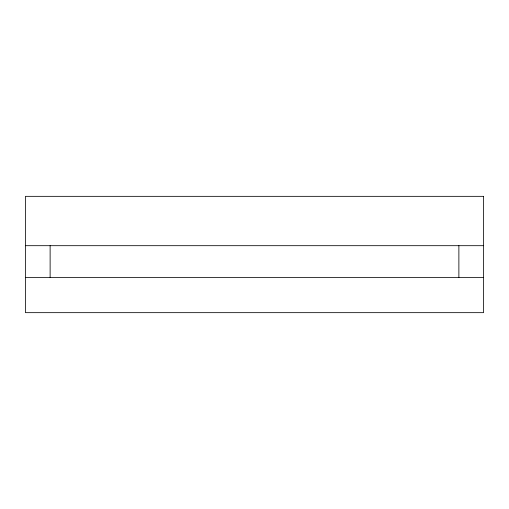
<?xml version="1.0" encoding="UTF-8"?>
<svg xmlns="http://www.w3.org/2000/svg" width="509" height="509" viewBox="0 0 509 509"><rect width="100%" height="100%" fill="white"/><g stroke="black" fill="none" stroke-linecap="round" stroke-linejoin="round"><path stroke-width="0.76" d="M25.45 245.688L483.55 245.688M25.45 277.411L483.55 277.411M458.876 245.688L458.876 277.411M50.124 245.688L50.124 277.411M483.55 196.34L25.45 196.34L25.45 312.66L483.55 312.66L483.55 196.34"/></g></svg>
